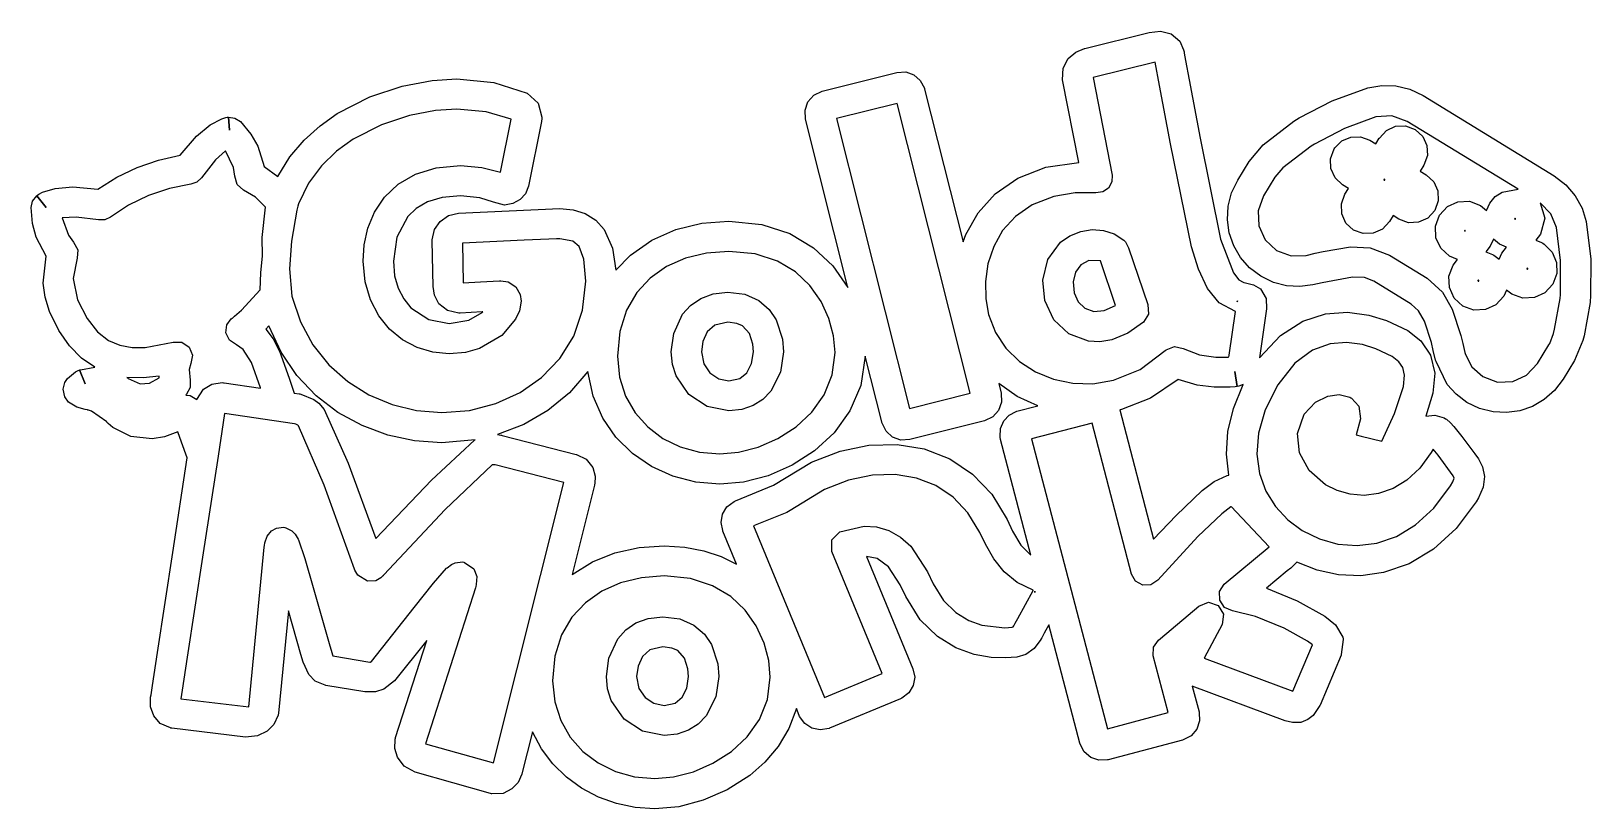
# Model space of a CAD drawing. Extents: x 0.5 to 96, y 3.1 to 50.8.
import ezdxf

# ---------------------------------------------------------------- set-up
doc = ezdxf.new("R2010")
doc.units = 0

msp = doc.modelspace()

# ---------------------------------------------------------------- linework, layer by layer
at = {"layer": 'Layer 1', "color": 7}
for points in [[(22.708418, 36.69712), (22.785831, 35.815952), (23.004376, 35.046471), (23.343539, 34.390466), (23.782807, 33.849724), (24.879606, 33.121179), (26.130667, 32.875139), (27.32847, 33.082744), (28.141842, 33.558795), (28.185762, 33.598085), (28.152425, 33.596022), (26.80411, 33.515403), (26.765481, 33.514636), (26.718385, 33.514636), (26.017508, 33.67454), (25.494292, 34.100132), (25.219956, 34.619597), (25.134353, 35.153807), (25.087337, 37.950793), (25.087072, 37.966536), (25.087072, 38.013579), (25.21586, 38.637099), (25.564095, 39.144258), (26.074702, 39.493475), (26.690604, 39.643172), (26.691133, 39.643172), (32.900367, 39.92662), (33.722298, 39.853097), (34.460117, 39.623116), (35.098369, 39.222559), (35.621603, 38.637307), (36.12107, 37.498118), (36.322483, 36.145729), (37.217303, 37.068144), (38.527882, 37.987823), (39.999989, 38.640194), (41.589868, 39.028926), (43.253764, 39.157689), (45.262011, 38.955659), (46.990437, 38.390944), (48.441199, 37.5256), (49.616456, 36.421689), (50.541703, 35.099276), (47.949054, 45.405102), (47.91873, 45.958453), (48.092028, 46.468401), (48.445656, 46.876065), (48.956322, 47.122563), (53.538105, 48.275457), (54.087541, 48.302706), (54.580199, 48.125802), (54.9721, 47.781884), (55.219266, 47.308088), (55.238316, 47.23935), (57.589665, 37.894463), (57.766671, 38.340683), (58.511923, 39.664242), (59.563686, 40.835813), (60.942027, 41.789986), (62.667013, 42.461351), (64.679431, 42.756679), (63.686186, 47.823549), (63.711454, 48.531292), (64.024853, 49.11908), (64.493396, 49.510388), (65.033178, 49.733759), (65.048789, 49.737913), (68.995573, 50.717688), (69.67069, 50.798487), (70.341243, 50.626737), (70.855526, 50.179501), (71.094775, 49.662454), (71.112767, 49.594244), (71.128642, 49.525506), (71.13896, 49.455497), (71.218864, 48.999197), (71.435823, 47.811669), (72.108922, 44.232311), (73.363574, 38.055674), (74.146211, 35.991477), (74.482264, 35.561599), (74.734379, 35.409077), (74.789147, 35.396668), (74.800789, 35.394868), (75.373082, 35.255354), (75.796349, 35.003147), (76.157306, 34.42205), (76.181119, 33.786707), (75.734238, 30.772154), (77.021604, 32.156988), (78.389758, 33.03033), (79.780981, 33.474929), (81.137552, 33.573532), (82.436502, 33.403438), (83.529349, 33.075111), (84.829543, 32.448022), (85.6223, 31.816602), (86.217016, 30.937253), (86.479648, 29.839895), (86.365447, 28.610537), (85.935235, 27.205972), (86.472537, 27.266141), (87.047542, 27.101065), (87.135649, 27.050688), (87.185919, 27.017615), (87.428277, 26.804705), (87.639415, 26.569332), (88.137095, 25.954362), (88.93005, 24.89521), (89.148067, 24.585912), (89.172408, 24.548606), (89.395617, 24.097492), (89.519012, 23.512234), (89.445756, 22.85038), (89.157592, 22.204401), (89.009425, 21.964424), (87.783124, 20.316514), (86.404473, 19.053449), (84.912118, 18.160419), (83.344703, 17.622617), (81.95487, 17.43301), (80.585996, 17.489862), (79.266483, 17.775017), (78.024733, 18.270316), (77.668869, 17.901487), (77.442915, 17.724746), (76.162333, 16.664297), (78.043254, 15.898065), (79.745845, 14.941862), (80.387988, 14.411637), (80.840954, 13.665778), (80.857359, 13.597516), (80.869794, 13.528724), (80.752584, 12.594746), (80.737238, 12.556117), (79.44766, 9.50521), (79.4384, 9.484044), (79.036201, 8.870839), (78.705013, 8.610312), (78.26471, 8.443968), (77.766401, 8.428159), (77.317503, 8.546891), (71.629233, 10.667259), (72.042776, 9.08955), (72.053888, 9.041925), (72.069565, 8.534526), (71.909823, 8.033897), (71.565733, 7.616265), (71.028365, 7.357855), (66.477008, 6.152944), (66.427266, 6.141302), (65.909114, 6.129441), (65.418147, 6.298828), (65.012508, 6.639615), (64.750339, 7.141955), (64.742402, 7.170265), (62.848781, 14.429629), (62.56409, 13.909194), (62.406928, 13.623709), (62.362742, 13.543541), (62.351101, 13.522374), (62.349778, 13.520522), (61.949397, 12.966154), (61.429558, 12.600302), (60.878167, 12.448696), (60.193955, 12.3889), (59.309488, 12.422833), (58.273612, 12.609563), (57.14402, 13.017856), (56.016091, 13.705399), (54.969967, 14.729393), (54.085792, 16.147037), (53.742628, 16.86882), (53.023359, 17.98149), (52.328697, 18.492301), (51.671737, 18.615597), (54.516269, 11.723474), (54.627646, 11.206648), (54.539321, 10.696396), (54.272451, 10.252273), (53.848197, 9.933835), (53.805863, 9.913726), (53.76353, 9.894941), (49.416696, 8.089162), (49.388386, 8.077785), (48.84282, 7.981394), (48.330219, 8.088302), (47.894265, 8.373506), (47.578638, 8.812003), (47.559323, 8.855924), (47.381788, 9.285342), (46.920438, 8.060546), (46.267894, 6.967661), (45.459973, 6.010011), (44.532494, 5.19092), (43.155224, 4.308407), (41.679231, 3.667815), (40.177044, 3.277402), (38.721193, 3.145429), (37.521471, 3.228204), (36.361712, 3.471383), (35.259506, 3.86724), (34.232443, 4.408052), (33.298112, 5.086096), (32.474103, 5.893648), (31.778005, 6.822985), (31.227409, 7.866383), (30.579974, 5.286964), (30.573624, 5.262357), (30.340328, 4.763585), (29.96376, 4.36304), (29.425003, 4.090321), (28.737418, 4.064855), (28.714399, 4.069353), (28.647989, 4.085757), (24.044509, 5.389357), (23.359051, 5.764172), (22.963688, 6.304285), (22.800655, 6.852104), (22.813061, 7.399923), (22.817955, 7.422942), (22.829332, 7.47189), (22.843276, 7.520044), (24.748591, 13.457816), (22.78565, 10.992167), (22.785412, 10.992431), (22.12451, 10.472724), (21.606404, 10.310278), (20.967435, 10.312982), (20.961218, 10.314041), (18.570684, 10.708005), (18.535283, 10.714619), (17.926724, 10.973658), (17.52781, 11.374456), (17.180062, 12.134107), (17.041315, 12.596333), (16.278575, 15.277353), (15.671119, 9.011234), (15.656646, 8.914661), (15.651989, 8.891642), (15.384208, 8.314587), (14.970397, 7.9066), (14.394463, 7.615856), (13.652377, 7.544386), (13.645392, 7.545179), (9.148777, 8.082812), (9.072816, 8.094983), (9.049823, 8.099745), (8.431763, 8.376731), (8.031523, 8.843224), (7.837419, 9.40199), (7.837769, 9.955795), (7.843193, 9.992572), (7.86592, 10.141003), (7.951698, 10.70483), (8.258667, 12.719629), (9.193492, 18.850282), (10.078972, 24.64412), (9.738401, 25.619373), (9.516971, 26.24117), (8.699984, 25.947204), (7.944052, 25.817559), (6.631879, 25.952034), (5.537907, 26.504986), (5.246178, 26.756657), (5.16093, 26.845001), (5.153177, 26.853547), (4.212399, 27.516539), (3.983985, 27.587606), (3.951944, 27.59303), (3.959458, 27.592263), (3.969512, 27.591734), (3.976233, 27.591231), (3.980122, 27.591231), (3.981921, 27.590966), (3.982953, 27.590966), (3.839285, 27.608006), (3.321496, 27.751674), (2.823339, 28.059411), (2.585272, 28.397164), (2.492869, 28.863505), (2.586061, 29.263915), (2.742218, 29.517977), (3.249159, 29.921837), (3.411163, 30.001926), (3.464132, 30.024918), (3.481965, 30.032406), (3.492284, 30.036534), (3.492813, 30.036798), (3.826108, 29.197065), (3.493316, 30.037063), (3.542158, 30.054896), (4.417557, 30.20166), (3.613224, 30.763362), (2.880375, 31.514425), (2.226301, 32.466222), (1.658295, 33.630126), (1.380683, 34.501173), (1.258583, 35.359858), (1.437122, 37.015175), (0.833306, 38.176985), (0.615633, 39.003003), (0.529169, 39.995623), (0.61704, 40.391158), (0.865321, 40.711346), (1.455209, 39.997422), (0.866615, 40.712378), (0.868166, 40.713648), (0.871007, 40.715977), (0.877209, 40.720898), (0.890385, 40.731243), (0.921132, 40.754235), (0.999682, 40.807205), (1.228607, 40.930712), (1.997551, 41.167884), (3.08363, 41.259136), (4.602051, 41.123196), (5.766977, 41.848812), (7.009888, 42.444312), (7.017138, 42.447408), (8.319138, 42.895896), (9.658841, 43.197739), (10.643331, 44.360396), (11.479648, 45.057837), (12.193308, 45.428861), (12.442889, 45.501727), (12.536181, 45.519058), (12.574148, 45.524217), (12.590949, 45.526016), (12.598702, 45.52681), (12.602565, 45.527313), (12.60439, 45.527313), (12.676727, 44.722716), (12.606189, 45.527577), (13.006947, 45.474095), (13.346704, 45.254977), (13.983364, 44.487887), (14.409127, 43.747039), (14.795455, 42.495721), (15.626166, 41.900673), (16.369352, 43.089031), (17.241631, 44.121672), (18.216263, 45.006672), (19.266511, 45.752102), (21.258214, 46.769672), (23.247569, 47.421896), (25.079994, 47.769037), (26.60091, 47.871359), (28.853702, 47.66006), (30.895357, 47.008369), (31.566736, 46.394986), (31.804729, 45.535065), (31.804729, 45.441006), (31.786472, 45.257306), (30.987167, 41.308457), (30.983728, 41.291392), (30.793654, 40.840797), (30.461672, 40.476221), (30.023676, 40.232172), (29.515557, 40.143154), (28.842987, 40.322462), (27.996222, 40.589579), (26.812312, 40.707192), (25.691006, 40.60869), (24.797899, 40.339422), (24.10649, 39.93869), (23.590273, 39.445793), (22.921272, 38.177878), (22.708418, 36.69712), (22.708418, 36.69712)], [(65.547792, 47.953777), (66.718308, 41.984387), (66.702366, 41.560099), (66.498704, 41.187543), (66.150347, 40.944996), (65.730355, 40.883405), (64.457181, 40.889599), (63.14432, 40.672056), (61.826862, 40.162765), (60.791979, 39.449586), (60.013576, 38.580253), (59.465558, 37.602496), (59.116437, 36.534728), (58.960569, 35.449234), (58.977886, 34.398893), (59.148323, 33.436584), (59.57608, 32.338289), (60.219095, 31.375344), (61.045373, 30.565019), (62.022918, 29.924582), (63.119737, 29.471304), (64.303835, 29.222454), (65.543215, 29.195302), (66.805885, 29.407117), (68.433136, 30.074918), (69.967916, 31.225358), (70.025331, 31.276528), (70.535017, 31.481266), (71.073873, 31.359713), (72.075121, 30.96816), (73.072798, 30.825388), (73.824478, 30.831076), (73.868928, 30.834939), (73.885332, 30.927967), (73.886655, 30.936486), (74.283, 33.612558), (73.273153, 34.159091), (72.562946, 35.030564), (72.006363, 36.205524), (71.574199, 37.578207), (70.289649, 43.885046), (69.614433, 47.475252), (69.3562, 48.898947), (65.547792, 47.953777), (65.547792, 47.953777)], [(82.384796, 47.327985), (83.228382, 47.47095), (84.090001, 47.443168), (84.942442, 47.238097), (85.758494, 46.849196), (93.788324, 41.931683), (94.505484, 41.381589), (95.075454, 40.715497), (95.491734, 39.960639), (95.747825, 39.144248), (96.029738, 36.836042), (96.019552, 34.548415), (95.994152, 34.262903), (95.981981, 34.167812), (95.618973, 32.124781), (95.550182, 31.833343), (95.041124, 30.614542), (94.338656, 29.467601), (93.812893, 28.776014), (93.179303, 28.220003), (92.461601, 27.805265), (91.6835, 27.537498), (90.868712, 27.422399), (90.040952, 27.465668), (89.223932, 27.673001), (88.441366, 28.050097), (87.780966, 28.547083), (87.242606, 29.142726), (86.552243, 30.547099), (86.526049, 30.644519), (86.384762, 31.221495), (86.264906, 31.713434), (85.849246, 33.023173), (85.483262, 33.667112), (85.035918, 34.078938), (82.741719, 35.484007), (82.171311, 35.695418), (81.431239, 35.728693), (79.583127, 35.386852), (79.294731, 35.317875), (79.005013, 35.250697), (78.204501, 35.148033), (77.392181, 35.197953), (76.590875, 35.405888), (75.823402, 35.77727), (75.131844, 36.302985), (74.575844, 36.936546), (74.161106, 37.654236), (73.893336, 38.432341), (73.778238, 39.247144), (73.821518, 40.07493), (74.028881, 40.891983), (74.406031, 41.674587), (75.108235, 42.821793), (75.962838, 43.828981), (77.845875, 45.274609), (78.167608, 45.481063), (80.200597, 46.529937), (82.384796, 47.327985), (82.384796, 47.327985)], [(30.535524, 34.252558), (30.433792, 33.67157), (30.19236, 33.147712), (29.343578, 32.149599), (27.983413, 31.350347), (27.117301, 31.110587), (26.130667, 31.023058), (25.122858, 31.122498), (24.158702, 31.414643), (23.266162, 31.890257), (22.473197, 32.540104), (21.807771, 33.354949), (21.297844, 34.325557), (20.971379, 35.442692), (20.856337, 36.69712), (20.925919, 37.702675), (21.151053, 38.722364), (21.556323, 39.712634), (22.166314, 40.629934), (23.009222, 41.431318), (24.061998, 42.038974), (25.328431, 42.424446), (26.812312, 42.559273), (28.119683, 42.450444), (29.267907, 42.151551), (29.927777, 45.412325), (28.385192, 45.863846), (26.60091, 46.019278), (25.292452, 45.929263), (23.701699, 45.626296), (21.973385, 45.061001), (20.252241, 44.183998), (19.233487, 43.44691), (18.309243, 42.549963), (17.51572, 41.477067), (16.889127, 40.212131), (16.861643, 40.067285), (16.80102, 39.819808), (16.472815, 37.940312), (16.346623, 36.225557), (16.498205, 34.558231), (17.019641, 32.982027), (17.782692, 31.577704), (18.756095, 30.357059), (19.908588, 29.331893), (21.208906, 28.514003), (22.625786, 27.915188), (24.127967, 27.547246), (25.684183, 27.421977), (27.363016, 27.563351), (28.970893, 27.978573), (30.460692, 28.654326), (31.785288, 29.577294), (32.89756, 30.734158), (33.750382, 32.111601), (34.296632, 33.696307), (34.489188, 35.474958), (34.376343, 36.830784), (34.086492, 37.6012), (33.693058, 37.937415), (32.900367, 38.074539), (32.895604, 38.074539), (32.882111, 38.074301), (32.837132, 38.073269), (32.691082, 38.068877), (32.215891, 38.051044), (30.717557, 37.987464), (26.941958, 37.801965), (26.982704, 35.379099), (28.034421, 35.444213), (29.209699, 35.507793), (29.280342, 35.507793), (29.730729, 35.436246), (30.205324, 35.133381), (30.476588, 34.664474), (30.535524, 34.252558), (30.535524, 34.252558)], [(49.850348, 45.43791), (54.319419, 27.676242), (58.016702, 28.606674), (53.547895, 46.368078), (49.850348, 45.43791), (49.850348, 45.43791)], [(84.791443, 45.269715), (83.84417, 45.607379), (82.874275, 45.541521), (80.957239, 44.83942), (79.102115, 43.882188), (78.909499, 43.758681), (77.173305, 42.427247), (76.687795, 41.854424), (75.985063, 40.707457), (75.653073, 39.798605), (75.693922, 38.865328), (76.081689, 38.015439), (76.790453, 37.356751), (77.681139, 37.027352), (78.59782, 37.057561), (79.148946, 37.187524), (79.651125, 37.306639), (81.314823, 37.577176), (82.509117, 37.516348), (83.70877, 37.06325), (86.002969, 35.65842), (86.951631, 34.795767), (87.548663, 33.75956), (88.06407, 32.154759), (88.186043, 31.653506), (88.320716, 31.103412), (88.351672, 30.992816), (88.74514, 30.226296), (89.408681, 29.62934), (90.317462, 29.297362), (91.250675, 29.338269), (92.100495, 29.726119), (92.759096, 30.434969), (93.461564, 31.581936), (93.510776, 31.66565), (93.751282, 32.274641), (93.812665, 32.535097), (94.148156, 34.426468), (94.170646, 34.654089), (94.180105, 36.741675), (93.934373, 38.768302), (93.588464, 39.608121), (92.936366, 40.277007), (93.21861, 39.329843), (92.950389, 38.350234), (92.66464, 37.992888), (93.01627, 37.846918), (93.097497, 37.799902), (93.176343, 37.748731), (93.665685, 37.252016), (93.927593, 36.628302), (93.944779, 35.950949), (93.699953, 35.293322), (93.20746, 34.76333), (92.57187, 34.473194), (91.873722, 34.442554), (91.193558, 34.691051), (90.877117, 34.936505), (90.701434, 34.556934), (90.208941, 34.026852), (89.573351, 33.736644), (88.875203, 33.705947), (88.195039, 33.954399), (87.664579, 34.447337), (87.3746, 35.083206), (87.344227, 35.781311), (87.592583, 36.460953), (87.864046, 36.803826), (87.36954, 37.014143), (86.839076, 37.507077), (86.549068, 38.14288), (86.518616, 38.840894), (86.76682, 39.520458), (87.259312, 40.050499), (87.894903, 40.340699), (88.59305, 40.371412), (89.273215, 40.122993), (89.6476, 39.819146), (89.841539, 40.254253), (90.176137, 40.657387), (90.595865, 40.940363), (91.572441, 41.117005), (84.791443, 45.269715), (84.791443, 45.269715)], [(83.080649, 44.250144), (83.512652, 44.714188), (84.069892, 44.968335), (84.681852, 44.995221), (85.278011, 44.777484), (85.74283, 44.345684), (85.997379, 43.788407), (86.024272, 43.176222), (85.806119, 42.579699), (85.806384, 42.579435), (85.587309, 42.222353), (85.94476, 42.00349), (85.945819, 42.002988), (86.409546, 41.571287), (86.663996, 41.014195), (86.691186, 40.401986), (86.473133, 39.804938), (86.040994, 39.340068), (85.483195, 39.085735), (84.870628, 39.059228), (84.274183, 39.277836), (83.918319, 39.49564), (83.699509, 39.138056), (83.698715, 39.137025), (83.266713, 38.673077), (82.709473, 38.41891), (82.097513, 38.391958), (81.501354, 38.609658), (81.036241, 39.041765), (80.781622, 39.599463), (80.754907, 40.212029), (80.97351, 40.808739), (81.191527, 41.165318), (80.834869, 41.383387), (80.833546, 41.384419), (80.369707, 41.816071), (80.115269, 42.37308), (80.088141, 42.985205), (80.306232, 43.582204), (80.350682, 43.651472), (80.785938, 44.080104), (81.332814, 44.309867), (81.926919, 44.32509), (82.503859, 44.1101), (82.861046, 43.891766), (83.08012, 44.249112), (83.080649, 44.250144), (83.080649, 44.250144)], [(12.835107, 33.217747), (12.840028, 33.220843), (12.866645, 33.24074), (12.982903, 33.330645), (13.411818, 33.698071), (14.544577, 34.956137), (14.58485, 35.982663), (14.684356, 37.041792), (14.669236, 38.153623), (14.866522, 40.00491), (14.266878, 40.623419), (13.536622, 41.062739), (13.137135, 41.408235), (12.991449, 41.915913), (12.916423, 42.452193), (12.436168, 43.467243), (11.81125, 42.905371), (10.948921, 41.815398), (10.667646, 41.548437), (10.301698, 41.420085), (9.00035, 41.162616), (7.715293, 40.73201), (6.497778, 40.135723), (5.393472, 39.406502), (5.042687, 39.240695), (4.654756, 39.233121), (3.273919, 39.403235), (2.433441, 39.363878), (2.804981, 38.304064), (3.12798, 37.869646), (3.380699, 37.406533), (3.339593, 36.880555), (3.102269, 35.644744), (3.371634, 34.332912), (3.95665, 33.182277), (4.596276, 32.373972), (5.268178, 31.849383), (5.950022, 31.549895), (6.702965, 31.408819), (7.505929, 31.410675), (9.230428, 31.748597), (9.762084, 31.742485), (10.202717, 31.444988), (10.407035, 30.954025), (10.307625, 30.431609), (10.211756, 30.066646), (10.273784, 29.420558), (10.269766, 28.955229), (10.039946, 28.550583), (9.990072, 28.501502), (10.264471, 28.46327), (10.662377, 28.222447), (11.084334, 28.864537), (11.5924, 29.172908), (12.213971, 29.263475), (12.303374, 29.257019), (12.348591, 29.251595), (14.579714, 28.922666), (14.57093, 28.949547), (14.028588, 30.490267), (13.518617, 31.298981), (13.093498, 31.580111), (12.670321, 31.859497), (12.457626, 32.319858), (12.507401, 32.79369), (12.784465, 33.178721), (12.835107, 33.217747), (12.835107, 33.217747)], [(83.408203, 41.724964), (83.358726, 41.713084), (83.365341, 41.688531), (83.370897, 41.662443), (83.420374, 41.674323), (83.414024, 41.699908), (83.408203, 41.724964), (83.408203, 41.724964)], [(91.389085, 39.330805), (91.379295, 39.326149), (91.371093, 39.317629), (91.367124, 39.306252), (91.367389, 39.295404), (91.372152, 39.285588), (91.380618, 39.277307), (91.420835, 39.286884), (91.424804, 39.298235), (91.424539, 39.309109), (91.419776, 39.318925), (91.41131, 39.32718), (91.411045, 39.327445), (91.399933, 39.33107), (91.389085, 39.330805), (91.389085, 39.330805)], [(64.809606, 38.532664), (65.490039, 38.636634), (66.189671, 38.590522), (66.853386, 38.379379), (67.426067, 37.988258), (67.490361, 37.923912), (67.529255, 37.880493), (67.716315, 37.52238), (68.900059, 34.044305), (68.954199, 33.459609), (68.645795, 32.959885), (67.685392, 32.293569), (66.702962, 31.89044), (65.97, 31.769803), (65.280543, 31.798882), (64.070923, 32.246701), (63.151667, 33.114929), (62.600338, 34.284599), (62.48309, 35.543931), (62.790077, 36.803641), (63.554511, 37.865846), (64.11865, 38.261046), (64.809606, 38.532664), (64.809606, 38.532664)], [(88.325743, 38.597513), (88.304312, 38.592354), (88.296639, 38.583808), (88.306164, 38.543512), (88.34638, 38.553063), (88.345057, 38.585634), (88.336591, 38.593386), (88.325743, 38.597513), (88.325743, 38.597513)], [(43.253764, 37.305608), (41.875684, 37.199267), (40.59325, 36.885671), (39.435435, 36.372959), (38.43121, 35.669268), (37.608592, 34.78369), (36.974912, 33.693239), (36.5674, 32.392102), (36.42329, 30.874468), (36.553252, 29.597503), (36.924827, 28.440901), (37.510547, 27.420042), (38.282944, 26.550305), (39.21455, 25.847071), (40.277896, 25.32572), (41.445515, 25.00163), (42.689938, 24.890183), (43.837244, 24.996263), (45.045123, 25.311594), (46.246256, 25.831806), (47.373322, 26.552531), (48.338487, 27.44649), (49.091524, 28.507009), (49.581035, 29.729557), (49.755627, 31.109603), (49.662829, 32.136763), (49.379754, 33.19914), (48.899383, 34.242141), (48.214696, 35.211169), (47.332394, 36.042014), (46.221393, 36.706023), (44.866811, 37.146214), (43.253764, 37.305608), (43.253764, 37.305608)], [(90.069345, 38.052076), (89.87567, 37.61644), (89.604473, 37.273831), (90.017751, 37.110266), (90.098978, 37.06325), (90.177824, 37.012344), (90.415155, 36.818299), (90.591103, 37.19734), (90.876852, 37.554951), (90.443994, 37.747699), (90.069345, 38.052076), (90.069345, 38.052076)], [(66.014252, 36.723472), (65.286914, 36.743104), (64.811528, 36.487588), (64.47686, 36.038682), (64.322918, 35.446668), (64.389713, 34.761827), (64.643688, 34.20626), (65.052691, 33.817124), (65.589191, 33.629883), (66.225654, 33.68), (66.916745, 33.989271), (66.014252, 36.723472), (66.014252, 36.723472)], [(89.140129, 35.537241), (89.13034, 35.532849), (89.122138, 35.524329), (89.118169, 35.512952), (89.118434, 35.502104), (89.123196, 35.492288), (89.131663, 35.484007), (89.14304, 35.480144), (89.153888, 35.480382), (89.163677, 35.485038), (89.171879, 35.493584), (89.170821, 35.525864), (89.162354, 35.53388), (89.16209, 35.534145), (89.150977, 35.537743), (89.140129, 35.537241), (89.140129, 35.537241)], [(92.160609, 36.270532), (92.120392, 36.260716), (92.121715, 36.228411), (92.130182, 36.220394), (92.162726, 36.22169), (92.170398, 36.229972), (92.16934, 36.262516), (92.160873, 36.270268), (92.160609, 36.270532), (92.160609, 36.270532)], [(46.601004, 31.156619), (46.417019, 29.89855), (45.820484, 28.733013), (45.335123, 28.235057), (44.741911, 27.85503), (44.046306, 27.612595), (43.253764, 27.527414), (41.929547, 27.791493), (40.800121, 28.534059), (40.013743, 29.680604), (39.795528, 30.382085), (39.718671, 31.156619), (39.870773, 32.27389), (40.41717, 33.450554), (40.902857, 33.996351), (41.524351, 34.426296), (42.283807, 34.708009), (43.183385, 34.809108), (44.222138, 34.677743), (45.082297, 34.300633), (45.725201, 33.744711), (46.151213, 33.112311), (46.536148, 31.923943), (46.601004, 31.156619), (46.601004, 31.156619)], [(74.394919, 34.264438), (74.379838, 34.213796), (74.394919, 34.264438), (74.394919, 34.264438)], [(15.088216, 32.745176), (14.888747, 32.546474), (15.356186, 31.94427), (15.742186, 31.193317), (16.329745, 29.530122), (16.636688, 28.619586), (16.936672, 28.575136), (16.987313, 28.566087), (17.033562, 28.5568), (17.833265, 28.225278), (18.148992, 27.999456), (18.473529, 27.613959), (18.474296, 27.614223), (19.935019, 24.323201), (21.641805, 19.701181), (25.037274, 23.278641), (27.680409, 25.727588), (27.707661, 25.74849), (25.684183, 25.569896), (24.004599, 25.690367), (22.361672, 26.047003), (20.7878, 26.632642), (19.315383, 27.440121), (17.976817, 28.462277), (16.804502, 29.691946), (15.830835, 31.121967), (15.088216, 32.745176), (15.088216, 32.745176)], [(44.748923, 31.156619), (44.709467, 31.618277), (44.505506, 32.262497), (44.086142, 32.739222), (43.735371, 32.890789), (43.183385, 32.957027), (42.383121, 32.785306), (41.93032, 32.382406), (41.656774, 31.78379), (41.570752, 31.156619), (41.714214, 30.419489), (42.093568, 29.859653), (42.632267, 29.504019), (43.253764, 29.379495), (43.930534, 29.519816), (44.36025, 29.872228), (44.645768, 30.439503), (44.748923, 31.156619), (44.748923, 31.156619)], [(81.071935, 31.722483), (80.06215, 31.643431), (78.989039, 31.26102), (77.903277, 30.459644), (76.855541, 29.123696), (76.082776, 27.597584), (75.672061, 26.175295), (75.574281, 24.868526), (75.740323, 23.688976), (76.133692, 22.620143), (76.722918, 21.67206), (77.475359, 20.860501), (78.358372, 20.201243), (79.406832, 19.683627), (80.540124, 19.369857), (81.725604, 19.278435), (82.930631, 19.427867), (84.124963, 19.8373), (85.297293, 20.538189), (86.411828, 21.560943), (87.432775, 22.935973), (87.580677, 23.176214), (87.669842, 23.405872), (87.605019, 23.560653), (86.676597, 24.81557), (86.381058, 25.186251), (86.259614, 24.984374), (85.554368, 24.027811), (84.769747, 23.293523), (83.923611, 22.774093), (83.033818, 22.462104), (82.148999, 22.351629), (81.296996, 22.420664), (80.500209, 22.645423), (79.781035, 23.002118), (78.784479, 23.876864), (78.196877, 24.966326), (78.076843, 26.153137), (78.482991, 27.319928), (79.16416, 28.063756), (79.929466, 28.438452), (80.625848, 28.527855), (81.282279, 28.365083), (81.329904, 28.337434), (81.380704, 28.304864), (81.822557, 27.814989), (81.934476, 27.050953), (81.669893, 26.071943), (81.975751, 25.988467), (83.226964, 25.677846), (84.014297, 27.370119), (84.559933, 29.022149), (84.560198, 29.023419), (84.63104, 29.726492), (84.525273, 30.183562), (84.283477, 30.536913), (83.85773, 30.871372), (82.874705, 31.342519), (82.045936, 31.592931), (81.071935, 31.722483), (81.071935, 31.722483)], [(51.603739, 30.879389), (51.326626, 29.090915), (50.66318, 27.523762), (49.694388, 26.185408), (48.501239, 25.083328), (47.12408, 24.200969), (45.648075, 23.560455), (44.145827, 23.170071), (42.689938, 23.038102), (41.220792, 23.162616), (39.818026, 23.526612), (38.514286, 24.115771), (37.342219, 24.915774), (36.334471, 25.912302), (35.523687, 27.091036), (34.942513, 28.437656), (34.623596, 29.937844), (33.501218, 28.633796), (32.17455, 27.550584), (30.686651, 26.695427), (29.080582, 26.075541), (29.283517, 26.046093), (29.329555, 26.036541), (29.374798, 26.026196), (33.909751, 24.856845), (33.912132, 24.856316), (34.512835, 24.563323), (34.918077, 24.063361), (35.066243, 23.528043), (35.038991, 23.057416), (35.029466, 23.011379), (35.020206, 22.971956), (33.645433, 17.49694), (34.897497, 18.274694), (36.277504, 18.826701), (37.751372, 19.155813), (39.285019, 19.264883), (40.554418, 19.186749), (41.71743, 18.962068), (42.774625, 18.605427), (43.726574, 18.13141), (42.8852, 20.167376), (42.872236, 20.200713), (42.784183, 20.6934), (42.866712, 21.197993), (43.125504, 21.649702), (43.566237, 21.983738), (43.608835, 22.003847), (43.654078, 22.023955), (45.983996, 22.982275), (48.303331, 24.391708), (50.059467, 25.065316), (51.821557, 25.427451), (53.55279, 25.472534), (55.216355, 25.194982), (56.77446, 24.58836), (58.16553, 23.660665), (59.351614, 22.418448), (60.294762, 20.868256), (60.627872, 20.167376), (61.131968, 19.304902), (61.738062, 18.687299), (59.888891, 25.776536), (59.878043, 25.822838), (59.868518, 25.868875), (59.856083, 25.938857), (59.87787, 26.458293), (60.079193, 26.913495), (60.415155, 27.269409), (60.840861, 27.490981), (60.885046, 27.503628), (62.176476, 27.838748), (60.913489, 28.420844), (59.775914, 29.205584), (59.924081, 28.616226), (59.950035, 28.062831), (59.767977, 27.559309), (59.410699, 27.160562), (58.910992, 26.921492), (54.329473, 25.768863), (53.776106, 25.742905), (53.272596, 25.92496), (52.873862, 26.282245), (52.634819, 26.781977), (51.603739, 30.879389), (51.603739, 30.879389)], [(8.365109, 29.652862), (7.387101, 29.548686), (6.384626, 29.579466), (6.39804, 29.570418), (6.452042, 29.531418), (6.465244, 29.521602), (7.203659, 29.184054), (7.780407, 29.231434), (8.374925, 29.547425), (8.365109, 29.652862), (8.365109, 29.652862)], [(74.372429, 29.027308), (74.3719, 29.027308), (74.370577, 29.027044), (74.367402, 29.026541), (74.358671, 29.025244), (74.332742, 29.02162), (74.247546, 29.010772), (73.955446, 28.983652), (72.974373, 28.9759), (71.934826, 29.103515), (70.765105, 29.452863), (69.077032, 28.317578), (67.283192, 27.617822), (67.190059, 27.594327), (69.260686, 19.667579), (70.636782, 21.127019), (72.238303, 22.643344), (72.970139, 23.201878), (73.770503, 23.567532), (73.865753, 23.583672), (73.720765, 24.886897), (73.80857, 26.257187), (74.146554, 27.682955), (74.752106, 29.152615), (74.467415, 29.047469), (74.372958, 29.027573), (74.228761, 29.942236), (74.372429, 29.027308), (74.372429, 29.027308)], [(12.287605, 26.820474), (11.968756, 24.748101), (11.02438, 18.570618), (10.089555, 12.440494), (9.782586, 10.426224), (9.699666, 9.882241), (13.846687, 9.386413), (14.797281, 19.188683), (14.811753, 19.284992), (14.844826, 19.446123), (14.982277, 19.851728), (15.242468, 20.177959), (15.549053, 20.350732), (15.987639, 20.394917), (16.054288, 20.38354), (16.117867, 20.368459), (16.491045, 20.18044), (16.692753, 19.977935), (16.885264, 19.66652), (16.90307, 19.630273), (17.293251, 18.482511), (17.804319, 16.698957), (18.815873, 13.126029), (18.951789, 12.673856), (18.960309, 12.643429), (19.001928, 12.514048), (21.259403, 12.142044), (21.313404, 12.140192), (21.328644, 12.144955), (21.342852, 12.154215), (21.34698, 12.158449), (21.359124, 12.173265), (23.984819, 15.489019), (25.154514, 16.96989), (25.956783, 17.889316), (25.992184, 17.920008), (26.257032, 18.112889), (26.496929, 18.224278), (26.930581, 18.27058), (27.015247, 18.257087), (27.060491, 18.246768), (27.626169, 17.858096), (27.807409, 17.379465), (27.776717, 16.891838), (27.753434, 16.776745), (27.727769, 16.679643), (24.665644, 7.138251), (28.838489, 5.956623), (33.152779, 23.139437), (28.93612, 24.226873), (28.911514, 24.231635), (28.872091, 24.232958), (28.777899, 24.221846), (28.756468, 24.216554), (25.877421, 21.49383), (22.13041, 17.47789), (22.091119, 17.436879), (22.076911, 17.422327), (22.050559, 17.395869), (21.93274, 17.291623), (21.625797, 17.126524), (21.114967, 17.096097), (20.523783, 17.457252), (20.346539, 17.770254), (20.326906, 17.8237), (18.474389, 22.973834), (16.905398, 26.619973), (16.86587, 26.646061), (16.731012, 26.716864), (16.661744, 26.742449), (16.643938, 26.746047), (12.373647, 27.375728), (12.287605, 26.820474), (12.287605, 26.820474)], [(61.790185, 25.824954), (66.425679, 8.05556), (70.141482, 9.039015), (69.230523, 12.51299), (69.248349, 13.042255), (69.553314, 13.475278), (69.677139, 13.572645), (72.027695, 15.57104), (72.615433, 15.801029), (73.214085, 15.601203), (73.545574, 15.064298), (73.456178, 14.439683), (72.354719, 12.373819), (77.792958, 10.348701), (78.992313, 13.18556), (78.688043, 13.421303), (77.250563, 14.224313), (75.4935, 14.935909), (74.095411, 15.28238), (73.603286, 15.486142), (73.304837, 15.927433), (73.298784, 16.460072), (73.587411, 16.907978), (76.334577, 19.209321), (74.016565, 21.672589), (73.986667, 21.653539), (73.435276, 21.229941), (71.959168, 19.830297), (69.509394, 17.155363), (69.095884, 16.876261), (68.597641, 16.852151), (68.159061, 17.089912), (67.907608, 17.520752), (65.487732, 26.784041), (61.790185, 25.824954), (61.790185, 25.824954)], [(54.729787, 23.407989), (53.427998, 23.624446), (52.036266, 23.587872), (50.583515, 23.289112), (49.098667, 22.719014), (47.002112, 21.43076), (46.796795, 21.313814), (44.761358, 20.476674), (49.104753, 9.96532), (52.633496, 11.431375), (49.546871, 18.909813), (49.548458, 19.619689), (50.051695, 20.120016), (51.535014, 20.464569), (52.295202, 20.419234), (53.051273, 20.197538), (53.754923, 19.799461), (54.382919, 19.239186), (55.415322, 17.663892), (55.758486, 16.942374), (56.399509, 15.908057), (57.145728, 15.173207), (57.943987, 14.687742), (58.74113, 14.401583), (60.142891, 14.240188), (60.588449, 14.277758), (60.654065, 14.290723), (60.703807, 14.367717), (60.726032, 14.410844), (60.726296, 14.411108), (60.72709, 14.412696), (60.729736, 14.418252), (60.741378, 14.438889), (60.785034, 14.518264), (60.941138, 14.801633), (61.413154, 15.664173), (61.877497, 16.527508), (61.884112, 16.540472), (60.89496, 17.019409), (60.100227, 17.66667), (59.465137, 18.45879), (58.954913, 19.372304), (58.621803, 20.07292), (57.887358, 21.283991), (56.975336, 22.241508), (55.913544, 22.948499), (54.729787, 23.407989), (54.729787, 23.407989)], [(39.285019, 17.412802), (37.906939, 17.306498), (36.624505, 16.992975), (35.46669, 16.480321), (34.462465, 15.776621), (33.639847, 14.891074), (33.006167, 13.800616), (32.598655, 12.499467), (32.454545, 10.981848), (32.584507, 9.704888), (32.956082, 8.548284), (33.541802, 7.527417), (34.314199, 6.657669), (35.245805, 5.954422), (36.309151, 5.433059), (37.47677, 5.108961), (38.721193, 4.99751), (39.868541, 5.103628), (41.076511, 5.419023), (42.277734, 5.939256), (43.404841, 6.659885), (44.369854, 7.553882), (45.122812, 8.614392), (45.612294, 9.836877), (45.786882, 11.216798), (45.694084, 12.244029), (45.411009, 13.306507), (44.930638, 14.349589), (44.245951, 15.318628), (43.363649, 16.149476), (42.252648, 16.81339), (40.898066, 17.253466), (39.285019, 17.412802), (39.285019, 17.412802)], [(61.976187, 16.473533), (61.977509, 16.452631), (61.976187, 16.473533), (61.976187, 16.473533)], [(61.979361, 16.42776), (61.983066, 16.395481), (61.979361, 16.42776), (61.979361, 16.42776)], [(42.632259, 11.263893), (42.448274, 10.005669), (41.851739, 8.840313), (41.366378, 8.342327), (40.773166, 7.962361), (40.077561, 7.720011), (39.285019, 7.634873), (37.960843, 7.898931), (36.831508, 8.641446), (36.045221, 9.78793), (35.827036, 10.489382), (35.75019, 11.263893), (35.902061, 12.381227), (36.448425, 13.558093), (36.934112, 14.103861), (37.555606, 14.533742), (38.315062, 14.815391), (39.21464, 14.916462), (40.253492, 14.785162), (41.113552, 14.408198), (41.756456, 13.852011), (42.182468, 13.219426), (42.567403, 12.031118), (42.632259, 11.263893), (42.632259, 11.263893)], [(40.780178, 11.263893), (40.740722, 11.725459), (40.536761, 12.369586), (40.117397, 12.846629), (39.766626, 12.998169), (39.21464, 13.064381), (38.414376, 12.892766), (37.961575, 12.489971), (37.688162, 11.891121), (37.602271, 11.263893), (37.745692, 10.526815), (38.124955, 9.96704), (38.663563, 9.611457), (39.285019, 9.486954), (39.961789, 9.627216), (40.391505, 9.979608), (40.677023, 10.54684), (40.780178, 11.263893), (40.780178, 11.263893)]]:
    msp.add_lwpolyline(points, close=True, dxfattribs=at)

doc.saveas('drawing.dxf')
